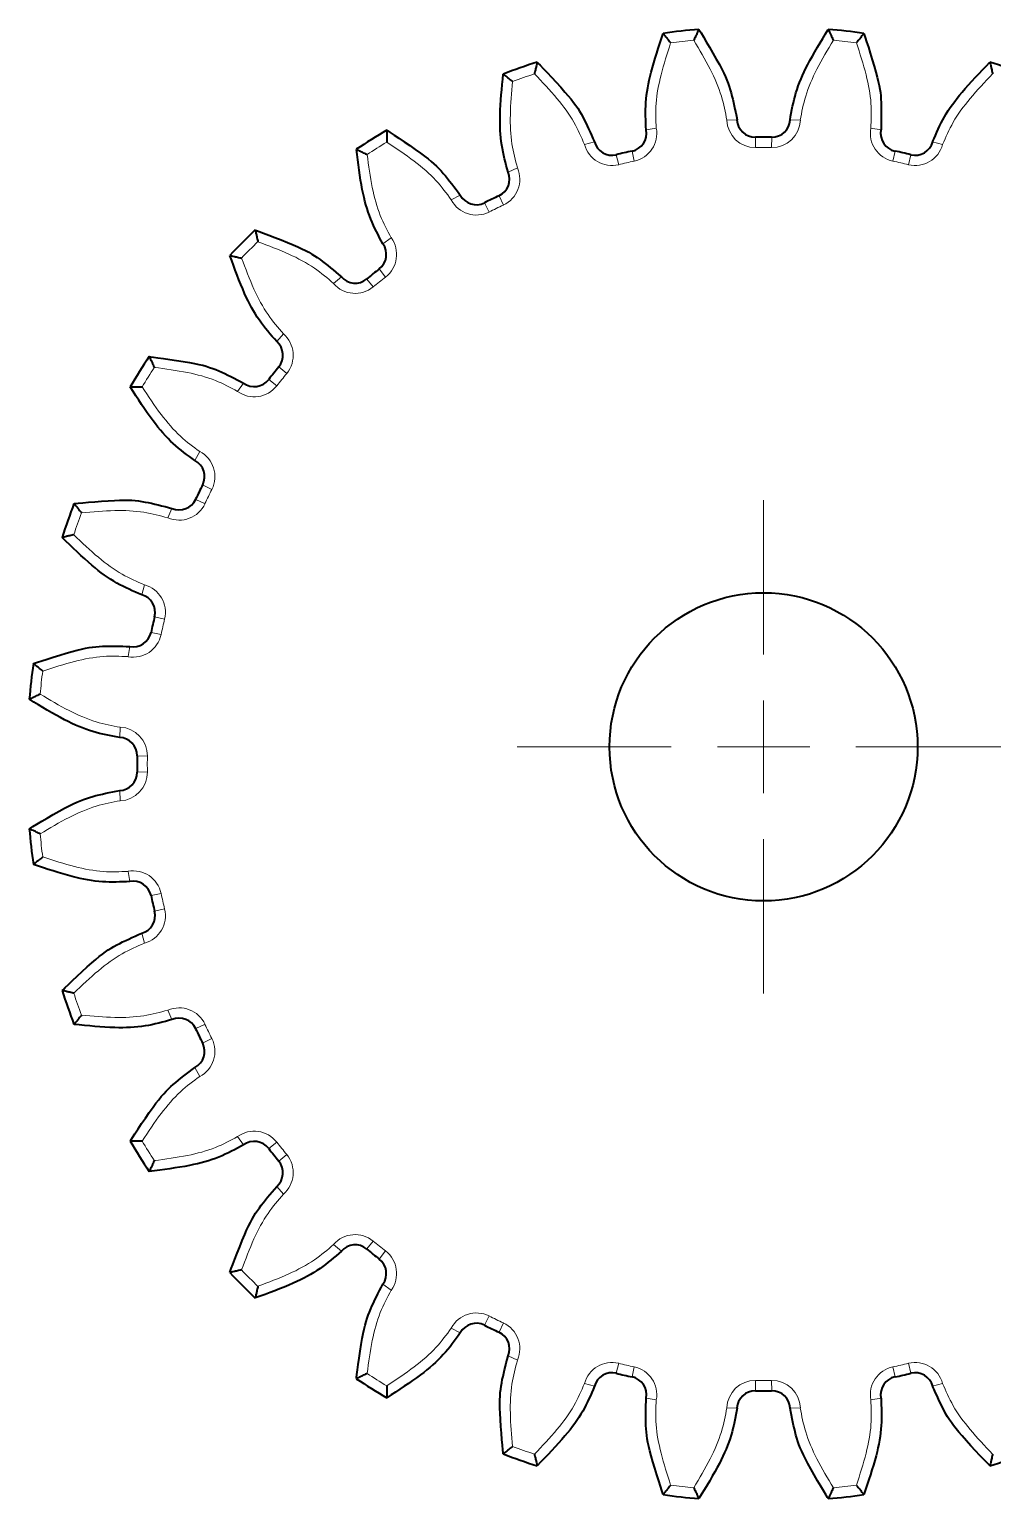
# Model space of a CAD drawing. Header units: inches. Extents: x 0 to 11, y 0 to 8.5.
# Drawn here: x 2.494 to 3.432, y 2.474 to 3.904 of the extents above; entities that cross this region are included whole.
import ezdxf

# ---------------------------------------------------------------- set-up
doc = ezdxf.new("R2010")
doc.units = ezdxf.units.IN
doc.header["$LTSCALE"] = 0.5
doc.header["$MEASUREMENT"] = 0
doc.linetypes.add('CENTER', pattern=[0.72, 0.45, -0.09, 0.09, -0.09])
for name, color, linetype, lineweight in [('CENTERMARKS', 7, 'Continuous', 13), ('TANGENT_LINES', 7, 'Continuous', 15), ('Visible', 7, 'Continuous', 40)]:
    doc.layers.add(name, color=color, linetype=linetype, lineweight=lineweight)

msp = doc.modelspace()

# ---------------------------------------------------------------- linework, layer by layer
at = {"layer": 'CENTERMARKS', "linetype": 'CENTER'}
for p, q in [((3.209, 3.2959), (3.209, 3.4459)), ((3.119, 3.2059), (2.969, 3.2059)), ((3.299, 3.2059), (3.449, 3.2059)), ((3.209, 3.1159), (3.209, 2.9659))]:
    msp.add_line(p, q, dxfattribs=at)
at = {"layer": 'CENTERMARKS', "linetype": 'Continuous'}
for p, q in [((3.209, 3.1609), (3.209, 3.2509)), ((3.164, 3.2059), (3.254, 3.2059))]:
    msp.add_line(p, q, dxfattribs=at)
at = {"layer": 'TANGENT_LINES'}
for p, q in [((3.0946, 3.8064), (3.1045, 3.8082)), ((3.1832, 3.8163), (3.1732, 3.8159)), ((3.2348, 3.8163), (3.2448, 3.8159)), ((3.3234, 3.8064), (3.3135, 3.8082)), ((3.0443, 3.7949), (3.0346, 3.7922)), ((3.2011, 3.7993), (3.2013, 3.7893)), ((3.2169, 3.7993), (3.2167, 3.7893)), ((3.3737, 3.7949), (3.3834, 3.7922)), ((3.0656, 3.7823), (3.0679, 3.7726)), ((3.0809, 3.7858), (3.083, 3.776)), ((3.3371, 3.7858), (3.335, 3.776)), ((3.3524, 3.7823), (3.3501, 3.7726)), ((2.9602, 3.7654), (2.9694, 3.7694)), ((2.9136, 3.743), (2.9048, 3.7383)), ((2.9372, 3.7355), (2.9417, 3.7265)), ((2.9514, 3.7423), (2.9556, 3.7332)), ((2.8382, 3.6956), (2.8463, 3.7015)), ((2.7978, 3.6634), (2.7902, 3.6568)), ((2.8225, 3.6613), (2.8288, 3.6536)), ((2.8347, 3.6711), (2.8409, 3.6632)), ((2.7348, 3.6004), (2.7414, 3.608)), ((2.7369, 3.5757), (2.7446, 3.5694)), ((2.7271, 3.5635), (2.735, 3.5573)), ((2.7026, 3.56), (2.6967, 3.5519)), ((2.6552, 3.4846), (2.6599, 3.4934)), ((2.6559, 3.4468), (2.665, 3.4426)), ((2.6627, 3.461), (2.6717, 3.4565)), ((2.6328, 3.438), (2.6288, 3.4288)), ((2.606, 3.3636), (2.6033, 3.3539)), ((2.6256, 3.3303), (2.6159, 3.3326)), ((2.6222, 3.3152), (2.6124, 3.3173)), ((2.59, 3.2937), (2.5918, 3.3036)), ((2.5823, 3.225), (2.5819, 3.215)), ((2.6089, 3.1969), (2.5989, 3.1971)), ((2.6089, 3.1815), (2.5989, 3.1813)), ((2.5823, 3.1534), (2.5819, 3.1634)), ((2.59, 3.0847), (2.5918, 3.0748)), ((2.6222, 3.0632), (2.6124, 3.0611)), ((2.6256, 3.0481), (2.6159, 3.0458)), ((2.606, 3.0148), (2.6033, 3.0245)), ((2.6288, 2.9496), (2.6328, 2.9404)), ((2.665, 2.9358), (2.6559, 2.9316)), ((2.6717, 2.9219), (2.6627, 2.9174)), ((2.6599, 2.885), (2.6552, 2.8938)), ((2.6967, 2.8265), (2.7026, 2.8184)), ((2.735, 2.8211), (2.7271, 2.8149)), ((2.7446, 2.809), (2.7369, 2.8027)), ((2.7414, 2.7704), (2.7348, 2.778)), ((2.7902, 2.7216), (2.7978, 2.715)), ((2.8288, 2.7248), (2.8225, 2.7171)), ((2.8409, 2.7152), (2.8347, 2.7073)), ((2.8463, 2.6769), (2.8382, 2.6828)), ((2.9417, 2.6519), (2.9372, 2.6429)), ((2.9048, 2.6401), (2.9136, 2.6354)), ((2.9556, 2.6452), (2.9514, 2.6361)), ((2.9694, 2.609), (2.9602, 2.613)), ((3.0679, 2.6058), (3.0656, 2.5961)), ((3.3501, 2.6058), (3.3524, 2.5961)), ((3.083, 2.6024), (3.0809, 2.5926)), ((3.2013, 2.5891), (3.2011, 2.5791)), ((3.2167, 2.5891), (3.2169, 2.5791)), ((3.335, 2.6024), (3.3371, 2.5926)), ((3.0346, 2.5862), (3.0443, 2.5835)), ((3.3834, 2.5862), (3.3737, 2.5835)), ((3.1045, 2.5702), (3.0946, 2.572)), ((3.1732, 2.5625), (3.1832, 2.5621)), ((3.2448, 2.5625), (3.2348, 2.5621)), ((3.3135, 2.5702), (3.3234, 2.572))]:
    msp.add_line(p, q, dxfattribs=at)
for centre, radius, start, end in [((3.209, 3.1892), 0.7079, 95.5156, 97.3416), ((3.209, 3.1892), 0.7079, 82.6584, 84.4844), ((3.209, 3.1892), 0.7079, 108.3727, 110.1987), ((3.0772, 3.8032), 0.0278, 282.1198, 10.3889), ((3.2009, 3.8171), 0.0278, 182.4683, 270.7374), ((3.2171, 3.8171), 0.0278, 269.2626, 357.5317), ((3.3408, 3.8032), 0.0278, 169.6111, 257.8802), ((3.209, 3.1892), 0.7079, 121.2299, 123.0558), ((3.0614, 3.7996), 0.0278, 195.3254, 283.5945), ((3.3566, 3.7996), 0.0278, 256.4055, 344.6746), ((3.209, 3.1892), 0.6002, 102.1198, 103.5945), ((3.209, 3.1892), 0.6002, 89.2626, 90.7374), ((3.209, 3.1892), 0.6002, 76.4055, 77.8802), ((2.9438, 3.7584), 0.0278, 294.9769, 23.246), ((2.9293, 3.7514), 0.0278, 208.1826, 296.4516), ((3.209, 3.1892), 0.6002, 114.9769, 116.4516), ((3.209, 3.1892), 0.7079, 134.087, 135.913), ((2.8238, 3.6852), 0.0278, 307.8341, 36.1032), ((3.209, 3.1892), 0.6002, 127.8341, 129.3088), ((2.8112, 3.6751), 0.0278, 221.0397, 309.3088), ((2.7231, 3.587), 0.0278, 320.6912, 48.9603), ((3.209, 3.1892), 0.7079, 146.9442, 148.7701), ((3.209, 3.1892), 0.6002, 140.6912, 142.1659), ((2.713, 3.5744), 0.0278, 233.8968, 322.1659), ((2.6468, 3.4689), 0.0278, 333.5484, 61.8174), ((3.209, 3.1892), 0.6002, 153.5484, 155.0231), ((3.209, 3.1892), 0.7079, 159.8013, 161.6273), ((2.6398, 3.4544), 0.0278, 246.754, 335.0231), ((2.5986, 3.3368), 0.0278, 346.4055, 74.6746), ((3.209, 3.1892), 0.6002, 166.4055, 167.8802), ((2.595, 3.321), 0.0278, 259.6111, 347.8802), ((3.209, 3.1892), 0.7079, 172.6584, 174.4844), ((2.5811, 3.1973), 0.0278, 359.2626, 87.5317), ((3.209, 3.1892), 0.6002, 179.2626, 180.7374), ((2.5811, 3.1811), 0.0278, 272.4683, 0.7374), ((3.209, 3.1892), 0.7079, 185.5156, 187.3416), ((2.595, 3.0574), 0.0278, 12.1198, 100.3889), ((3.209, 3.1892), 0.6002, 192.1198, 193.5945), ((2.5986, 3.0416), 0.0278, 285.3254, 13.5945), ((3.209, 3.1892), 0.7079, 198.3727, 200.1987), ((2.6398, 2.924), 0.0278, 24.9769, 113.246), ((3.209, 3.1892), 0.6002, 204.9769, 206.4516), ((2.6468, 2.9095), 0.0278, 298.1826, 26.4516), ((2.713, 2.804), 0.0278, 37.8341, 126.1032), ((3.209, 3.1892), 0.7079, 211.2299, 213.0558), ((3.209, 3.1892), 0.6002, 217.8341, 219.3088), ((2.7231, 2.7914), 0.0278, 311.0397, 39.3088), ((2.8112, 2.7033), 0.0278, 50.6912, 138.9603), ((3.209, 3.1892), 0.6002, 230.6912, 232.1659), ((2.8238, 2.6932), 0.0278, 323.8968, 52.1659), ((3.209, 3.1892), 0.7079, 224.087, 225.913), ((2.9293, 2.627), 0.0278, 63.5484, 151.8174), ((3.209, 3.1892), 0.6002, 243.5484, 245.0231), ((2.9438, 2.62), 0.0278, 336.754, 65.0231), ((3.0614, 2.5788), 0.0278, 76.4055, 164.6746), ((3.209, 3.1892), 0.6002, 256.4055, 257.8802), ((3.209, 3.1892), 0.6002, 282.1198, 283.5945), ((3.3566, 2.5788), 0.0278, 15.3254, 103.5945), ((3.209, 3.1892), 0.7079, 236.9442, 238.7701), ((3.0772, 2.5752), 0.0278, 349.6111, 77.8802), ((3.2009, 2.5613), 0.0278, 89.2626, 177.5317), ((3.209, 3.1892), 0.6002, 269.2626, 270.7374), ((3.2171, 2.5613), 0.0278, 2.4683, 90.7374), ((3.3408, 2.5752), 0.0278, 102.1198, 190.3889), ((3.209, 3.1892), 0.7079, 249.8013, 251.6273), ((3.209, 3.1892), 0.7079, 262.6584, 264.4844), ((3.209, 3.1892), 0.7079, 275.5156, 277.3416)]:
    msp.add_arc(centre, radius, start, end, dxfattribs=at)
for points, knots in [([(3.1185, 3.8913), (3.1152, 3.8808), (3.1086, 3.8607), (3.1034, 3.8325), (3.1041, 3.816), (3.1045, 3.8082)], [0, 0, 0, 0, 0.357766, 0.692421, 1, 1, 1, 1]), ([(3.1732, 3.8159), (3.1718, 3.8237), (3.1688, 3.8398), (3.1574, 3.8662), (3.1466, 3.8844), (3.141, 3.8938)], [0, 0, 0, 0, 0.307579, 0.642234, 1, 1, 1, 1]), ([(3.277, 3.8938), (3.2714, 3.8844), (3.2606, 3.8662), (3.2492, 3.8398), (3.2462, 3.8237), (3.2448, 3.8159)], [0, 0, 0, 0, 0.357766, 0.692421, 1, 1, 1, 1]), ([(3.3135, 3.8082), (3.3139, 3.816), (3.3146, 3.8325), (3.3094, 3.8607), (3.3028, 3.8808), (3.2995, 3.8913)], [0, 0, 0, 0, 0.307579, 0.642234, 1, 1, 1, 1]), ([(2.9646, 3.8535), (2.9636, 3.8426), (2.9617, 3.8215), (2.9629, 3.7929), (2.9673, 3.777), (2.9694, 3.7694)], [0, 0, 0, 0, 0.357766, 0.692421, 1, 1, 1, 1]), ([(3.0346, 3.7922), (3.0315, 3.7995), (3.025, 3.8146), (3.0081, 3.8377), (2.9935, 3.8531), (2.9859, 3.861)], [0, 0, 0, 0, 0.307579, 0.642234, 1, 1, 1, 1]), ([(3.4321, 3.861), (3.4245, 3.8531), (3.4099, 3.8377), (3.393, 3.8146), (3.3865, 3.7995), (3.3834, 3.7922)], [0, 0, 0, 0, 0.357766, 0.692421, 1, 1, 1, 1]), ([(2.9048, 3.7383), (2.9002, 3.7447), (2.8905, 3.758), (2.8688, 3.7768), (2.8511, 3.7884), (2.842, 3.7945)], [0, 0, 0, 0, 0.307579, 0.642234, 1, 1, 1, 1]), ([(2.8229, 3.7825), (2.8244, 3.7716), (2.8272, 3.7506), (2.8347, 3.723), (2.8425, 3.7085), (2.8463, 3.7015)], [0, 0, 0, 0, 0.357766, 0.692421, 1, 1, 1, 1]), ([(2.7902, 3.6568), (2.7843, 3.662), (2.7719, 3.6728), (2.7466, 3.6863), (2.7268, 3.6938), (2.7165, 3.6976)], [0, 0, 0, 0, 0.307579, 0.642234, 1, 1, 1, 1]), ([(2.7006, 3.6817), (2.7044, 3.6714), (2.7119, 3.6516), (2.7254, 3.6263), (2.7362, 3.6139), (2.7414, 3.608)], [0, 0, 0, 0, 0.357766, 0.692421, 1, 1, 1, 1]), ([(2.6967, 3.5519), (2.6897, 3.5557), (2.6752, 3.5635), (2.6476, 3.571), (2.6266, 3.5738), (2.6157, 3.5753)], [0, 0, 0, 0, 0.307579, 0.642234, 1, 1, 1, 1]), ([(2.6037, 3.5562), (2.6098, 3.5471), (2.6214, 3.5294), (2.6402, 3.5077), (2.6535, 3.498), (2.6599, 3.4934)], [0, 0, 0, 0, 0.357766, 0.692421, 1, 1, 1, 1]), ([(2.6288, 3.4288), (2.6212, 3.4309), (2.6053, 3.4353), (2.5767, 3.4365), (2.5556, 3.4346), (2.5447, 3.4336)], [0, 0, 0, 0, 0.307579, 0.642234, 1, 1, 1, 1]), ([(2.5372, 3.4123), (2.5451, 3.4047), (2.5605, 3.3901), (2.5836, 3.3732), (2.5987, 3.3667), (2.606, 3.3636)], [0, 0, 0, 0, 0.357766, 0.692421, 1, 1, 1, 1]), ([(2.59, 3.2937), (2.5822, 3.2941), (2.5657, 3.2948), (2.5375, 3.2896), (2.5174, 3.283), (2.5069, 3.2797)], [0, 0, 0, 0, 0.307579, 0.642234, 1, 1, 1, 1]), ([(2.5044, 3.2572), (2.5138, 3.2516), (2.532, 3.2408), (2.5584, 3.2294), (2.5745, 3.2264), (2.5823, 3.225)], [0, 0, 0, 0, 0.357766, 0.692421, 1, 1, 1, 1]), ([(2.5823, 3.1534), (2.5745, 3.152), (2.5584, 3.149), (2.532, 3.1376), (2.5138, 3.1268), (2.5044, 3.1212)], [0, 0, 0, 0, 0.307579, 0.642234, 1, 1, 1, 1]), ([(2.5069, 3.0987), (2.5174, 3.0954), (2.5375, 3.0888), (2.5657, 3.0836), (2.5822, 3.0843), (2.59, 3.0847)], [0, 0, 0, 0, 0.357766, 0.692421, 1, 1, 1, 1]), ([(2.606, 3.0148), (2.5987, 3.0117), (2.5836, 3.0052), (2.5605, 2.9883), (2.5451, 2.9737), (2.5372, 2.9661)], [0, 0, 0, 0, 0.307579, 0.642234, 1, 1, 1, 1]), ([(2.5447, 2.9448), (2.5556, 2.9438), (2.5767, 2.9419), (2.6053, 2.9431), (2.6212, 2.9475), (2.6288, 2.9496)], [0, 0, 0, 0, 0.357766, 0.692421, 1, 1, 1, 1]), ([(2.6599, 2.885), (2.6535, 2.8804), (2.6402, 2.8707), (2.6214, 2.849), (2.6098, 2.8313), (2.6037, 2.8222)], [0, 0, 0, 0, 0.307579, 0.642234, 1, 1, 1, 1]), ([(2.6157, 2.8031), (2.6266, 2.8046), (2.6476, 2.8074), (2.6752, 2.8149), (2.6897, 2.8227), (2.6967, 2.8265)], [0, 0, 0, 0, 0.357766, 0.692421, 1, 1, 1, 1]), ([(2.7414, 2.7704), (2.7362, 2.7645), (2.7254, 2.7521), (2.7119, 2.7268), (2.7044, 2.707), (2.7006, 2.6967)], [0, 0, 0, 0, 0.307579, 0.642234, 1, 1, 1, 1]), ([(2.7165, 2.6808), (2.7268, 2.6846), (2.7466, 2.6921), (2.7719, 2.7056), (2.7843, 2.7164), (2.7902, 2.7216)], [0, 0, 0, 0, 0.357766, 0.692421, 1, 1, 1, 1]), ([(2.8463, 2.6769), (2.8425, 2.6699), (2.8347, 2.6554), (2.8272, 2.6278), (2.8244, 2.6068), (2.8229, 2.5959)], [0, 0, 0, 0, 0.307579, 0.642234, 1, 1, 1, 1]), ([(2.842, 2.5839), (2.8511, 2.59), (2.8688, 2.6016), (2.8905, 2.6204), (2.9002, 2.6337), (2.9048, 2.6401)], [0, 0, 0, 0, 0.357766, 0.692421, 1, 1, 1, 1]), ([(2.9694, 2.609), (2.9673, 2.6014), (2.9629, 2.5855), (2.9617, 2.5569), (2.9636, 2.5358), (2.9646, 2.5249)], [0, 0, 0, 0, 0.307579, 0.642234, 1, 1, 1, 1]), ([(2.9859, 2.5174), (2.9935, 2.5253), (3.0081, 2.5407), (3.025, 2.5638), (3.0315, 2.5789), (3.0346, 2.5862)], [0, 0, 0, 0, 0.357766, 0.692421, 1, 1, 1, 1]), ([(3.3834, 2.5862), (3.3865, 2.5789), (3.393, 2.5638), (3.4099, 2.5407), (3.4245, 2.5253), (3.4321, 2.5174)], [0, 0, 0, 0, 0.307579, 0.642234, 1, 1, 1, 1]), ([(3.1045, 2.5702), (3.1041, 2.5624), (3.1034, 2.5459), (3.1086, 2.5177), (3.1152, 2.4976), (3.1185, 2.4871)], [0, 0, 0, 0, 0.307579, 0.642234, 1, 1, 1, 1]), ([(3.141, 2.4846), (3.1466, 2.494), (3.1574, 2.5122), (3.1688, 2.5386), (3.1718, 2.5547), (3.1732, 2.5625)], [0, 0, 0, 0, 0.357766, 0.692421, 1, 1, 1, 1]), ([(3.2448, 2.5625), (3.2462, 2.5547), (3.2492, 2.5386), (3.2606, 2.5122), (3.2714, 2.494), (3.277, 2.4846)], [0, 0, 0, 0, 0.307579, 0.642234, 1, 1, 1, 1]), ([(3.2995, 2.4871), (3.3028, 2.4976), (3.3094, 2.5177), (3.3146, 2.5459), (3.3139, 2.5624), (3.3135, 2.5702)], [0, 0, 0, 0, 0.357766, 0.692421, 1, 1, 1, 1])]:
    msp.add_open_spline(points, degree=3, knots=knots, dxfattribs=at)
at = {"layer": 'Visible'}
msp.add_circle((3.209, 3.2059), 0.15, dxfattribs=at)
for centre, radius, start, end in [((3.209, 3.1892), 0.7179, 95.0329, 97.8242), ((3.209, 3.1892), 0.7179, 82.1758, 84.9671), ((3.209, 3.1892), 0.7179, 107.89, 110.6814), ((3.209, 3.1892), 0.7179, 69.3186, 72.11), ((3.209, 3.1892), 0.7179, 120.7472, 123.5385), ((3.0772, 3.8032), 0.0178, 282.1198, 10.3889), ((3.2009, 3.8171), 0.0178, 182.4683, 270.7374), ((3.2171, 3.8171), 0.0178, 269.2626, 357.5317), ((3.3408, 3.8032), 0.0178, 169.6111, 257.8802), ((3.0614, 3.7996), 0.0178, 195.3254, 283.5945), ((3.209, 3.1892), 0.6102, 89.2626, 90.7374), ((3.3566, 3.7996), 0.0178, 256.4055, 344.6746), ((3.209, 3.1892), 0.6102, 102.1198, 103.5945), ((3.209, 3.1892), 0.6102, 76.4055, 77.8802), ((2.9438, 3.7584), 0.0178, 294.9769, 23.246), ((2.9293, 3.7514), 0.0178, 208.1826, 296.4516), ((3.209, 3.1892), 0.6102, 114.9769, 116.4516), ((3.209, 3.1892), 0.7179, 133.6043, 136.3957), ((2.8238, 3.6852), 0.0178, 307.8341, 36.1032), ((2.8112, 3.6751), 0.0178, 221.0397, 309.3088), ((3.209, 3.1892), 0.6102, 127.8341, 129.3088), ((2.7231, 3.587), 0.0178, 320.6912, 48.9603), ((3.209, 3.1892), 0.7179, 146.4615, 149.2528), ((3.209, 3.1892), 0.6102, 140.6912, 142.1659), ((2.713, 3.5744), 0.0178, 233.8968, 322.1659), ((2.6468, 3.4689), 0.0178, 333.5484, 61.8174), ((2.6398, 3.4544), 0.0178, 246.754, 335.0231), ((3.209, 3.1892), 0.6102, 153.5484, 155.0231), ((3.209, 3.1892), 0.7179, 159.3186, 162.11), ((2.5986, 3.3368), 0.0178, 346.4055, 74.6746), ((3.209, 3.1892), 0.6102, 166.4055, 167.8802), ((2.595, 3.321), 0.0178, 259.6111, 347.8802), ((3.209, 3.1892), 0.7179, 172.1758, 174.9671), ((2.5811, 3.1973), 0.0178, 359.2626, 87.5317), ((3.209, 3.1892), 0.6102, 179.2626, 180.7374), ((2.5811, 3.1811), 0.0178, 272.4683, 0.7374), ((3.209, 3.1892), 0.7179, 185.0329, 187.8242), ((2.595, 3.0574), 0.0178, 12.1198, 100.3889), ((3.209, 3.1892), 0.6102, 192.1198, 193.5945), ((2.5986, 3.0416), 0.0178, 285.3254, 13.5945), ((3.209, 3.1892), 0.7179, 197.89, 200.6814), ((2.6398, 2.924), 0.0178, 24.9769, 113.246), ((3.209, 3.1892), 0.6102, 204.9769, 206.4516), ((2.6468, 2.9095), 0.0178, 298.1826, 26.4516), ((3.209, 3.1892), 0.7179, 210.7472, 213.5385), ((2.713, 2.804), 0.0178, 37.8341, 126.1032), ((3.209, 3.1892), 0.6102, 217.8341, 219.3088), ((2.7231, 2.7914), 0.0178, 311.0397, 39.3088), ((2.8112, 2.7033), 0.0178, 50.6912, 138.9603), ((3.209, 3.1892), 0.6102, 230.6912, 232.1659), ((2.8238, 2.6932), 0.0178, 323.8968, 52.1659), ((3.209, 3.1892), 0.7179, 223.6043, 226.3957), ((2.9293, 2.627), 0.0178, 63.5484, 151.8174), ((3.209, 3.1892), 0.6102, 243.5484, 245.0231), ((2.9438, 2.62), 0.0178, 336.754, 65.0231), ((3.209, 3.1892), 0.7179, 236.4615, 239.2528), ((3.0614, 2.5788), 0.0178, 76.4055, 164.6746), ((3.209, 3.1892), 0.6102, 256.4055, 257.8802), ((3.0772, 2.5752), 0.0178, 349.6111, 77.8802), ((3.3408, 2.5752), 0.0178, 102.1198, 190.3889), ((3.209, 3.1892), 0.6102, 282.1198, 283.5945), ((3.3566, 2.5788), 0.0178, 15.3254, 103.5945), ((3.2009, 2.5613), 0.0178, 89.2626, 177.5317), ((3.209, 3.1892), 0.6102, 269.2626, 270.7374), ((3.2171, 2.5613), 0.0178, 2.4683, 90.7374), ((3.209, 3.1892), 0.7179, 249.3186, 252.11), ((3.209, 3.1892), 0.7179, 287.89, 290.6814), ((3.209, 3.1892), 0.7179, 262.1758, 264.9671), ((3.209, 3.1892), 0.7179, 275.0329, 277.8242)]:
    msp.add_arc(centre, radius, start, end, dxfattribs=at)
for points, knots in [([(3.0946, 3.8064), (3.0942, 3.8153), (3.0934, 3.8336), (3.0988, 3.8632), (3.1069, 3.8874), (3.1113, 3.9004)], [0, 0, 0, 0, 0.305668, 0.627889, 1, 1, 1, 1]), ([(3.1113, 3.9004), (3.1114, 3.9003), (3.1116, 3.8999), (3.1126, 3.8987), (3.114, 3.8969), (3.1158, 3.8947), (3.1184, 3.8914), (3.1185, 3.8913), (3.1185, 3.8913)], [0, 0, 0, 0, 0.095038, 0.254042, 0.453663, 0.689235, 0.952112, 1, 1, 1, 1]), ([(3.146, 3.9043), (3.146, 3.9042), (3.1458, 3.9038), (3.1451, 3.9024), (3.1441, 3.9003), (3.1429, 3.8978), (3.1411, 3.894), (3.141, 3.8938), (3.141, 3.8938)], [0, 0, 0, 0, 0.095038, 0.254042, 0.453663, 0.689235, 0.952112, 1, 1, 1, 1]), ([(3.146, 3.9043), (3.146, 3.9043), (3.146, 3.9043), (3.1693, 3.8662), (3.1777, 3.8441), (3.1814, 3.8254), (3.1832, 3.8163)], [0, 0, 0, 0, 0.002862, 0.373902, 0.695203, 1, 1, 1, 1]), ([(3.2348, 3.8163), (3.2364, 3.8251), (3.2397, 3.8431), (3.2515, 3.8708), (3.2648, 3.8926), (3.272, 3.9043)], [0, 0, 0, 0, 0.305668, 0.627889, 1, 1, 1, 1]), ([(3.272, 3.9043), (3.272, 3.9042), (3.2722, 3.9038), (3.2729, 3.9024), (3.2739, 3.9003), (3.2751, 3.8978), (3.2769, 3.894), (3.277, 3.8938), (3.277, 3.8938)], [0, 0, 0, 0, 0.095038, 0.254042, 0.453663, 0.689235, 0.952112, 1, 1, 1, 1]), ([(3.3067, 3.9004), (3.3066, 3.9003), (3.3064, 3.8999), (3.3054, 3.8987), (3.304, 3.8969), (3.3022, 3.8947), (3.2996, 3.8914), (3.2995, 3.8913), (3.2995, 3.8913)], [0, 0, 0, 0, 0.095038, 0.254042, 0.453663, 0.689235, 0.952112, 1, 1, 1, 1]), ([(3.3067, 3.9004), (3.3067, 3.9004), (3.3067, 3.9003), (3.3209, 3.8581), (3.3242, 3.8347), (3.3236, 3.8156), (3.3234, 3.8064)], [0, 0, 0, 0, 0.002862, 0.373902, 0.695203, 1, 1, 1, 1]), ([(2.9885, 3.8723), (2.9884, 3.8722), (2.9884, 3.8718), (2.988, 3.8703), (2.9875, 3.868), (2.9869, 3.8653), (2.9859, 3.8612), (2.9859, 3.861), (2.9859, 3.861)], [0, 0, 0, 0, 0.095038, 0.254042, 0.453663, 0.689235, 0.952112, 1, 1, 1, 1]), ([(2.9885, 3.8723), (2.9885, 3.8723), (2.9885, 3.8723), (3.0196, 3.8404), (3.0328, 3.8208), (3.0405, 3.8033), (3.0443, 3.7949)], [0, 0, 0, 0, 0.002862, 0.373902, 0.695203, 1, 1, 1, 1]), ([(3.3737, 3.7949), (3.3772, 3.8031), (3.3844, 3.8199), (3.4021, 3.8442), (3.42, 3.8625), (3.4295, 3.8723)], [0, 0, 0, 0, 0.305668, 0.627889, 1, 1, 1, 1]), ([(3.4295, 3.8723), (3.4296, 3.8722), (3.4296, 3.8718), (3.43, 3.8703), (3.4305, 3.868), (3.4311, 3.8653), (3.4321, 3.8612), (3.4321, 3.861), (3.4321, 3.861)], [0, 0, 0, 0, 0.095038, 0.254042, 0.453663, 0.689235, 0.952112, 1, 1, 1, 1]), ([(2.9602, 3.7654), (2.9578, 3.774), (2.9529, 3.7917), (2.9516, 3.8217), (2.9541, 3.8472), (2.9555, 3.8608)], [0, 0, 0, 0, 0.305668, 0.627889, 1, 1, 1, 1]), ([(2.9555, 3.8608), (2.9556, 3.8607), (2.9559, 3.8604), (2.9571, 3.8595), (2.9589, 3.858), (2.9611, 3.8563), (2.9644, 3.8536), (2.9646, 3.8535), (2.9646, 3.8535)], [0, 0, 0, 0, 0.095038, 0.254042, 0.453663, 0.689235, 0.952112, 1, 1, 1, 1]), ([(2.842, 3.8061), (2.842, 3.806), (2.842, 3.8056), (2.842, 3.8041), (2.842, 3.8017), (2.842, 3.799), (2.842, 3.7947), (2.842, 3.7945), (2.842, 3.7945)], [0, 0, 0, 0, 0.095038, 0.254042, 0.453663, 0.689235, 0.952112, 1, 1, 1, 1]), ([(2.842, 3.8061), (2.842, 3.8061), (2.842, 3.8061), (2.8795, 3.7819), (2.8966, 3.7657), (2.9081, 3.7504), (2.9136, 3.743)], [0, 0, 0, 0, 0.002862, 0.373902, 0.695203, 1, 1, 1, 1]), ([(2.8382, 3.6956), (2.834, 3.7035), (2.8253, 3.7196), (2.8173, 3.7486), (2.8141, 3.774), (2.8124, 3.7875)], [0, 0, 0, 0, 0.305668, 0.627889, 1, 1, 1, 1]), ([(2.8124, 3.7875), (2.8125, 3.7875), (2.8129, 3.7873), (2.8143, 3.7866), (2.8164, 3.7856), (2.8189, 3.7844), (2.8227, 3.7826), (2.8229, 3.7825), (2.8229, 3.7825)], [0, 0, 0, 0, 0.095038, 0.254042, 0.453663, 0.689235, 0.952112, 1, 1, 1, 1]), ([(2.7139, 3.709), (2.7139, 3.7089), (2.714, 3.7085), (2.7144, 3.707), (2.7149, 3.7047), (2.7155, 3.702), (2.7165, 3.6978), (2.7165, 3.6977), (2.7165, 3.6976)], [0, 0, 0, 0, 0.095038, 0.254042, 0.453663, 0.689235, 0.952112, 1, 1, 1, 1]), ([(2.7139, 3.709), (2.7139, 3.709), (2.714, 3.709), (2.7558, 3.6937), (2.7762, 3.6817), (2.7907, 3.6694), (2.7978, 3.6634)], [0, 0, 0, 0, 0.002862, 0.373902, 0.695203, 1, 1, 1, 1]), ([(2.6892, 3.6843), (2.6893, 3.6843), (2.6897, 3.6842), (2.6912, 3.6838), (2.6935, 3.6833), (2.6962, 3.6827), (2.7004, 3.6817), (2.7005, 3.6817), (2.7006, 3.6817)], [0, 0, 0, 0, 0.095038, 0.254042, 0.453663, 0.689235, 0.952112, 1, 1, 1, 1]), ([(2.7348, 3.6004), (2.7289, 3.6071), (2.7169, 3.6209), (2.7026, 3.6474), (2.6939, 3.6714), (2.6892, 3.6843)], [0, 0, 0, 0, 0.305668, 0.627889, 1, 1, 1, 1]), ([(2.6107, 3.5858), (2.6107, 3.5858), (2.6107, 3.5858), (2.6549, 3.5803), (2.6774, 3.5731), (2.6943, 3.5643), (2.7026, 3.56)], [0, 0, 0, 0, 0.002862, 0.373902, 0.695203, 1, 1, 1, 1]), ([(2.6107, 3.5858), (2.6107, 3.5857), (2.6109, 3.5853), (2.6116, 3.5839), (2.6126, 3.5818), (2.6138, 3.5793), (2.6156, 3.5755), (2.6157, 3.5753), (2.6157, 3.5753)], [0, 0, 0, 0, 0.095038, 0.254042, 0.453663, 0.689235, 0.952112, 1, 1, 1, 1]), ([(2.6552, 3.4846), (2.648, 3.4898), (2.6331, 3.5006), (2.6134, 3.5232), (2.5995, 3.5447), (2.5921, 3.5562)], [0, 0, 0, 0, 0.305668, 0.627889, 1, 1, 1, 1]), ([(2.5921, 3.5562), (2.5922, 3.5562), (2.5926, 3.5562), (2.5941, 3.5562), (2.5965, 3.5562), (2.5992, 3.5562), (2.6035, 3.5562), (2.6037, 3.5562), (2.6037, 3.5562)], [0, 0, 0, 0, 0.095038, 0.254042, 0.453663, 0.689235, 0.952112, 1, 1, 1, 1]), ([(2.5374, 3.4427), (2.5374, 3.4427), (2.5374, 3.4427), (2.5818, 3.4472), (2.6053, 3.4452), (2.6238, 3.4404), (2.6328, 3.438)], [0, 0, 0, 0, 0.002862, 0.373902, 0.695203, 1, 1, 1, 1]), ([(2.5374, 3.4427), (2.5375, 3.4426), (2.5378, 3.4423), (2.5387, 3.4411), (2.5402, 3.4393), (2.5419, 3.4371), (2.5446, 3.4338), (2.5447, 3.4336), (2.5447, 3.4336)], [0, 0, 0, 0, 0.095038, 0.254042, 0.453663, 0.689235, 0.952112, 1, 1, 1, 1]), ([(2.5372, 3.4123), (2.5372, 3.4123), (2.537, 3.4123), (2.5329, 3.4113), (2.5302, 3.4107), (2.5279, 3.4102), (2.5264, 3.4098), (2.526, 3.4098), (2.5259, 3.4097)], [0, 0, 0, 0, 0.047888, 0.310765, 0.546337, 0.745958, 0.904962, 1, 1, 1, 1]), ([(2.6033, 3.3539), (2.5951, 3.3574), (2.5783, 3.3646), (2.554, 3.3823), (2.5357, 3.4002), (2.5259, 3.4097)], [0, 0, 0, 0, 0.305668, 0.627889, 1, 1, 1, 1]), ([(2.4978, 3.2869), (2.4978, 3.2869), (2.4979, 3.2869), (2.5401, 3.3011), (2.5635, 3.3044), (2.5826, 3.3038), (2.5918, 3.3036)], [0, 0, 0, 0, 0.002862, 0.373902, 0.695203, 1, 1, 1, 1]), ([(2.5069, 3.2797), (2.5069, 3.2797), (2.5068, 3.2798), (2.5035, 3.2824), (2.5013, 3.2842), (2.4995, 3.2856), (2.4983, 3.2866), (2.4979, 3.2868), (2.4978, 3.2869)], [0, 0, 0, 0, 0.047888, 0.310765, 0.546337, 0.745958, 0.904962, 1, 1, 1, 1]), ([(2.5044, 3.2572), (2.5044, 3.2572), (2.5042, 3.2571), (2.5004, 3.2553), (2.4979, 3.2541), (2.4958, 3.2531), (2.4944, 3.2524), (2.494, 3.2522), (2.4939, 3.2522)], [0, 0, 0, 0, 0.047888, 0.310765, 0.546337, 0.745958, 0.904962, 1, 1, 1, 1]), ([(2.5819, 3.215), (2.5731, 3.2166), (2.5551, 3.2199), (2.5274, 3.2317), (2.5056, 3.245), (2.4939, 3.2522)], [0, 0, 0, 0, 0.305668, 0.627889, 1, 1, 1, 1]), ([(2.4939, 3.1262), (2.4939, 3.1262), (2.4939, 3.1262), (2.532, 3.1495), (2.5541, 3.1579), (2.5728, 3.1616), (2.5819, 3.1634)], [0, 0, 0, 0, 0.002862, 0.373902, 0.695203, 1, 1, 1, 1]), ([(2.5044, 3.1212), (2.5044, 3.1212), (2.5042, 3.1213), (2.5004, 3.1231), (2.4979, 3.1243), (2.4958, 3.1253), (2.4944, 3.126), (2.494, 3.1262), (2.4939, 3.1262)], [0, 0, 0, 0, 0.047888, 0.310765, 0.546337, 0.745958, 0.904962, 1, 1, 1, 1]), ([(2.5069, 3.0987), (2.5069, 3.0987), (2.5068, 3.0986), (2.5035, 3.096), (2.5013, 3.0942), (2.4995, 3.0928), (2.4983, 3.0918), (2.4979, 3.0916), (2.4978, 3.0915)], [0, 0, 0, 0, 0.047888, 0.310765, 0.546337, 0.745958, 0.904962, 1, 1, 1, 1]), ([(2.5918, 3.0748), (2.5829, 3.0744), (2.5646, 3.0736), (2.535, 3.079), (2.5108, 3.0871), (2.4978, 3.0915)], [0, 0, 0, 0, 0.305668, 0.627889, 1, 1, 1, 1]), ([(2.5259, 2.9687), (2.5259, 2.9687), (2.5259, 2.9687), (2.5578, 2.9998), (2.5774, 3.013), (2.5949, 3.0207), (2.6033, 3.0245)], [0, 0, 0, 0, 0.002862, 0.373902, 0.695203, 1, 1, 1, 1]), ([(2.5372, 2.9661), (2.5372, 2.9661), (2.537, 2.9661), (2.5329, 2.9671), (2.5302, 2.9677), (2.5279, 2.9682), (2.5264, 2.9686), (2.526, 2.9686), (2.5259, 2.9687)], [0, 0, 0, 0, 0.047888, 0.310765, 0.546337, 0.745958, 0.904962, 1, 1, 1, 1]), ([(2.5447, 2.9448), (2.5447, 2.9448), (2.5446, 2.9446), (2.5419, 2.9413), (2.5402, 2.9391), (2.5387, 2.9373), (2.5378, 2.9361), (2.5375, 2.9358), (2.5374, 2.9357)], [0, 0, 0, 0, 0.047888, 0.310765, 0.546337, 0.745958, 0.904962, 1, 1, 1, 1]), ([(2.6328, 2.9404), (2.6242, 2.938), (2.6065, 2.9331), (2.5765, 2.9318), (2.551, 2.9343), (2.5374, 2.9357)], [0, 0, 0, 0, 0.305668, 0.627889, 1, 1, 1, 1]), ([(2.5921, 2.8222), (2.5921, 2.8222), (2.5921, 2.8222), (2.6163, 2.8597), (2.6325, 2.8768), (2.6478, 2.8883), (2.6552, 2.8938)], [0, 0, 0, 0, 0.002862, 0.373902, 0.695203, 1, 1, 1, 1]), ([(2.6037, 2.8222), (2.6037, 2.8222), (2.6035, 2.8222), (2.5992, 2.8222), (2.5965, 2.8222), (2.5941, 2.8222), (2.5926, 2.8222), (2.5922, 2.8222), (2.5921, 2.8222)], [0, 0, 0, 0, 0.047888, 0.310765, 0.546337, 0.745958, 0.904962, 1, 1, 1, 1]), ([(2.7026, 2.8184), (2.6947, 2.8142), (2.6786, 2.8055), (2.6496, 2.7975), (2.6242, 2.7943), (2.6107, 2.7926)], [0, 0, 0, 0, 0.305668, 0.627889, 1, 1, 1, 1]), ([(2.6157, 2.8031), (2.6157, 2.8031), (2.6156, 2.8029), (2.6138, 2.7991), (2.6126, 2.7966), (2.6116, 2.7945), (2.6109, 2.7931), (2.6107, 2.7927), (2.6107, 2.7926)], [0, 0, 0, 0, 0.047888, 0.310765, 0.546337, 0.745958, 0.904962, 1, 1, 1, 1]), ([(2.6892, 2.6941), (2.6892, 2.6941), (2.6892, 2.6942), (2.7045, 2.736), (2.7165, 2.7564), (2.7288, 2.7709), (2.7348, 2.778)], [0, 0, 0, 0, 0.002862, 0.373902, 0.695203, 1, 1, 1, 1]), ([(2.7978, 2.715), (2.7911, 2.7091), (2.7773, 2.6971), (2.7508, 2.6828), (2.7268, 2.6741), (2.7139, 2.6694)], [0, 0, 0, 0, 0.305668, 0.627889, 1, 1, 1, 1]), ([(2.7006, 2.6967), (2.7005, 2.6967), (2.7004, 2.6967), (2.6962, 2.6957), (2.6935, 2.6951), (2.6912, 2.6946), (2.6897, 2.6942), (2.6893, 2.6941), (2.6892, 2.6941)], [0, 0, 0, 0, 0.047888, 0.310765, 0.546337, 0.745958, 0.904962, 1, 1, 1, 1]), ([(2.7165, 2.6808), (2.7165, 2.6807), (2.7165, 2.6806), (2.7155, 2.6764), (2.7149, 2.6737), (2.7144, 2.6714), (2.714, 2.6699), (2.7139, 2.6695), (2.7139, 2.6694)], [0, 0, 0, 0, 0.047888, 0.310765, 0.546337, 0.745958, 0.904962, 1, 1, 1, 1]), ([(2.8124, 2.5909), (2.8124, 2.5909), (2.8124, 2.5909), (2.8179, 2.6351), (2.8251, 2.6576), (2.8339, 2.6745), (2.8382, 2.6828)], [0, 0, 0, 0, 0.002862, 0.373902, 0.695203, 1, 1, 1, 1]), ([(2.9136, 2.6354), (2.9084, 2.6282), (2.8976, 2.6133), (2.875, 2.5936), (2.8535, 2.5797), (2.842, 2.5723)], [0, 0, 0, 0, 0.305668, 0.627889, 1, 1, 1, 1]), ([(2.9555, 2.5176), (2.9555, 2.5176), (2.9555, 2.5176), (2.951, 2.562), (2.953, 2.5855), (2.9578, 2.604), (2.9602, 2.613)], [0, 0, 0, 0, 0.002862, 0.373902, 0.695203, 1, 1, 1, 1]), ([(2.8229, 2.5959), (2.8229, 2.5959), (2.8227, 2.5958), (2.8189, 2.594), (2.8164, 2.5928), (2.8143, 2.5918), (2.8129, 2.5911), (2.8125, 2.5909), (2.8124, 2.5909)], [0, 0, 0, 0, 0.047888, 0.310765, 0.546337, 0.745958, 0.904962, 1, 1, 1, 1]), ([(2.842, 2.5839), (2.842, 2.5839), (2.842, 2.5837), (2.842, 2.5794), (2.842, 2.5767), (2.842, 2.5743), (2.842, 2.5728), (2.842, 2.5724), (2.842, 2.5723)], [0, 0, 0, 0, 0.047888, 0.310765, 0.546337, 0.745958, 0.904962, 1, 1, 1, 1]), ([(3.0443, 2.5835), (3.0408, 2.5753), (3.0336, 2.5585), (3.0159, 2.5342), (2.998, 2.5159), (2.9885, 2.5061)], [0, 0, 0, 0, 0.305668, 0.627889, 1, 1, 1, 1]), ([(3.4295, 2.5061), (3.4295, 2.5061), (3.4295, 2.5061), (3.3984, 2.538), (3.3852, 2.5576), (3.3775, 2.5751), (3.3737, 2.5835)], [0, 0, 0, 0, 0.002862, 0.373902, 0.695203, 1, 1, 1, 1]), ([(3.1113, 2.478), (3.1113, 2.478), (3.1113, 2.4781), (3.0971, 2.5203), (3.0938, 2.5437), (3.0944, 2.5628), (3.0946, 2.572)], [0, 0, 0, 0, 0.002862, 0.373902, 0.695203, 1, 1, 1, 1]), ([(3.1832, 2.5621), (3.1816, 2.5533), (3.1783, 2.5353), (3.1665, 2.5076), (3.1532, 2.4858), (3.146, 2.4741)], [0, 0, 0, 0, 0.305668, 0.627889, 1, 1, 1, 1]), ([(3.272, 2.4741), (3.272, 2.4741), (3.272, 2.4741), (3.2487, 2.5122), (3.2403, 2.5343), (3.2366, 2.553), (3.2348, 2.5621)], [0, 0, 0, 0, 0.002862, 0.373902, 0.695203, 1, 1, 1, 1]), ([(3.3234, 2.572), (3.3238, 2.5631), (3.3246, 2.5448), (3.3192, 2.5152), (3.3111, 2.491), (3.3067, 2.478)], [0, 0, 0, 0, 0.305668, 0.627889, 1, 1, 1, 1]), ([(2.9646, 2.5249), (2.9646, 2.5249), (2.9644, 2.5248), (2.9611, 2.5221), (2.9589, 2.5204), (2.9571, 2.5189), (2.9559, 2.518), (2.9556, 2.5177), (2.9555, 2.5176)], [0, 0, 0, 0, 0.047888, 0.310765, 0.546337, 0.745958, 0.904962, 1, 1, 1, 1]), ([(2.9859, 2.5174), (2.9859, 2.5174), (2.9859, 2.5172), (2.9869, 2.5131), (2.9875, 2.5104), (2.988, 2.5081), (2.9884, 2.5066), (2.9884, 2.5062), (2.9885, 2.5061)], [0, 0, 0, 0, 0.047888, 0.310765, 0.546337, 0.745958, 0.904962, 1, 1, 1, 1]), ([(3.4321, 2.5174), (3.4321, 2.5174), (3.4321, 2.5172), (3.4311, 2.5131), (3.4305, 2.5104), (3.43, 2.5081), (3.4296, 2.5066), (3.4296, 2.5062), (3.4295, 2.5061)], [0, 0, 0, 0, 0.047888, 0.310765, 0.546337, 0.745958, 0.904962, 1, 1, 1, 1]), ([(3.1185, 2.4871), (3.1185, 2.4871), (3.1184, 2.487), (3.1158, 2.4837), (3.114, 2.4815), (3.1126, 2.4797), (3.1116, 2.4785), (3.1114, 2.4781), (3.1113, 2.478)], [0, 0, 0, 0, 0.047888, 0.310765, 0.546337, 0.745958, 0.904962, 1, 1, 1, 1]), ([(3.141, 2.4846), (3.141, 2.4846), (3.1411, 2.4844), (3.1429, 2.4806), (3.1441, 2.4781), (3.1451, 2.476), (3.1458, 2.4746), (3.146, 2.4742), (3.146, 2.4741)], [0, 0, 0, 0, 0.047888, 0.310765, 0.546337, 0.745958, 0.904962, 1, 1, 1, 1]), ([(3.277, 2.4846), (3.277, 2.4846), (3.2769, 2.4844), (3.2751, 2.4806), (3.2739, 2.4781), (3.2729, 2.476), (3.2722, 2.4746), (3.272, 2.4742), (3.272, 2.4741)], [0, 0, 0, 0, 0.047888, 0.310765, 0.546337, 0.745958, 0.904962, 1, 1, 1, 1]), ([(3.2995, 2.4871), (3.2995, 2.4871), (3.2996, 2.487), (3.3022, 2.4837), (3.304, 2.4815), (3.3054, 2.4797), (3.3064, 2.4785), (3.3066, 2.4781), (3.3067, 2.478)], [0, 0, 0, 0, 0.047888, 0.310765, 0.546337, 0.745958, 0.904962, 1, 1, 1, 1])]:
    msp.add_open_spline(points, degree=3, knots=knots, dxfattribs=at)

doc.saveas('drawing.dxf')
